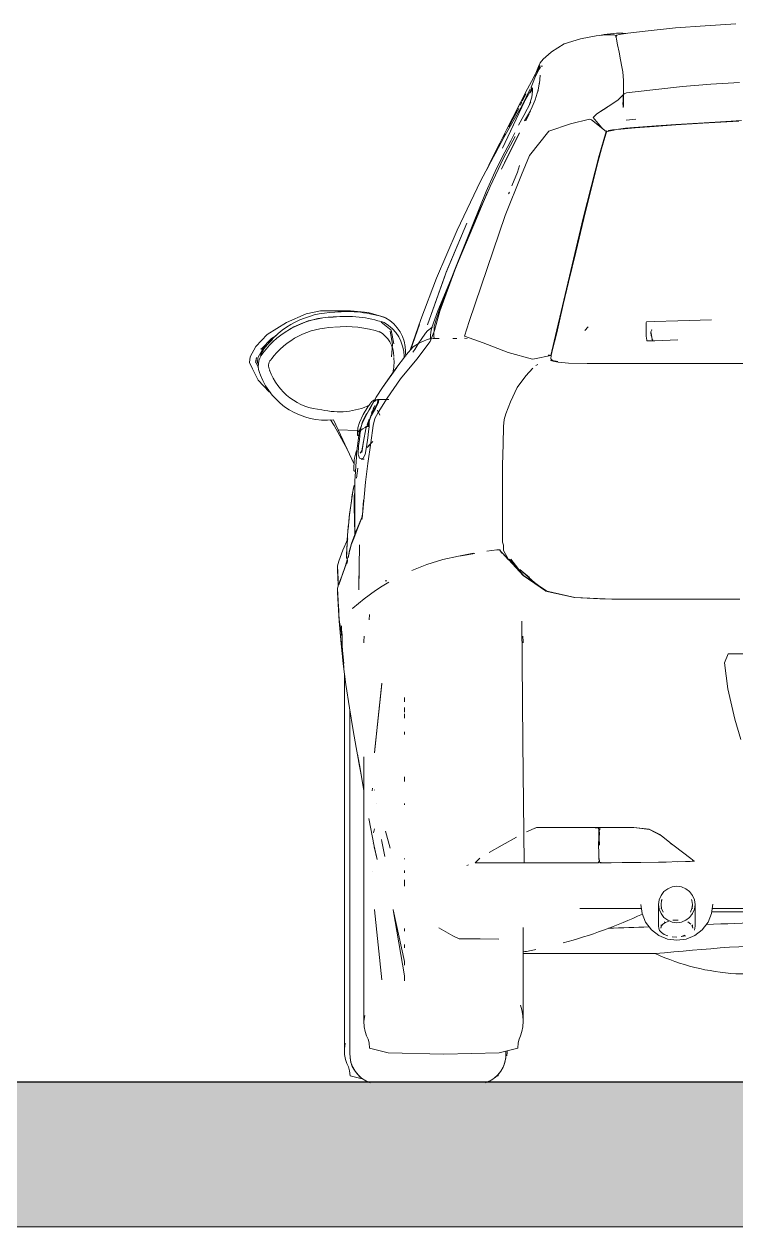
# Model space of a CAD drawing. Header units: millimetres. Extents: x -50912 to 58751, y -45352 to 5553.
# Drawn here: x 9921 to 10901, y 0 to 1657 of the extents above; entities that cross this region are included whole.
import ezdxf

# ---------------------------------------------------------------- set-up
doc = ezdxf.new("R2010")
doc.units = ezdxf.units.MM
for name, color, linetype, lineweight in [('A-AREA', 32, 'Continuous', 9), ('A-DETL-THIN', 151, 'Continuous', 9), ('A-FLOR', 192, 'Continuous', 25), ('A-FLOR-PATT', 8, 'Continuous', 25), ('A-GENM', 13, 'Continuous', 9), ('G-IMPT', 8, 'Continuous', 9)]:
    doc.layers.add(name, color=color, linetype=linetype, lineweight=lineweight)

# ---------------------------------------------------------------- blocks, each defined once
blk = doc.blocks.new('CRT_Fiat Punto - Punto_dwg-985961-FACHADA FRONTAL GARAGEM')
at = {"layer": 'G-IMPT'}
for p, q in [((43461.7, 1654.4), (43504, 1656.9)), ((43290.1, 1636.5), (43311.5, 1640.5)), ((43311.5, 1640.5), (43324.8, 1641.9)), ((43324.8, 1641.9), (43332.2, 1641.9)), ((43332.2, 1641.9), (43336.3, 1641.9)), ((43338, 1641.1), (43336.3, 1641.9)), ((43339.1, 1638.8), (43338, 1641.1)), ((43339.1, 1639.8), (43340.1, 1641.2)), ((43340.1, 1641.2), (43343.1, 1642.4)), ((43343.1, 1642.4), (43355.2, 1643.9)), ((43355.2, 1643.9), (43383.3, 1647.4)), ((43421, 1651.4), (43383.3, 1647.4)), ((43461.7, 1654.4), (43421, 1651.4)), ((43267.4, 1629.4), (43250.2, 1618.5)), ((43290.1, 1636.5), (43267.4, 1629.4)), ((43338.4, 1638.5), (43339.1, 1639.8)), ((43339.1, 1638.8), (43339.6, 1635.9)), ((43339.6, 1635.9), (43341.1, 1628.2)), ((43341.1, 1628.2), (43343.1, 1617.9)), ((43238.5, 1608.3), (43234.4, 1603.4)), ((43249.4, 1618), (43238.5, 1608.3)), ((43249.4, 1618), (43250.2, 1618.5)), ((43343.1, 1617.9), (43345.2, 1607.3)), ((43345.2, 1607.3), (43346.9, 1597.7)), ((43227.3, 1586.9), (43232.1, 1598.2)), ((43230.2, 1592.7), (43227.9, 1588)), ((43232.8, 1594.8), (43228.1, 1584.6)), ((43232.8, 1594.7), (43228.1, 1584.6)), ((43232.9, 1595.2), (43228.3, 1585.1)), ((43232.8, 1594.8), (43228.3, 1585.1)), ((43229.3, 1587.2), (43231.5, 1594.6)), ((43230.2, 1592.7), (43231.2, 1594.3)), ((43233.8, 1597.7), (43231.2, 1594.3)), ((43234, 1598.9), (43231.4, 1594.5)), ((43234, 1597.8), (43231.4, 1594.5)), ((43234.4, 1603.4), (43232.1, 1598.2)), ((43232.8, 1594.7), (43234.6, 1596.9)), ((43232.8, 1594.8), (43234.2, 1596.5)), ((43235, 1597.8), (43232.9, 1595.2)), ((43234, 1597.8), (43233.8, 1597.7)), ((43234, 1598.9), (43234.6, 1598.9)), ((43234, 1598.9), (43234.6, 1598.9)), ((43237.8, 1598.6), (43235.6, 1598.6)), ((43346.9, 1597.7), (43348.2, 1590.8)), ((43348.2, 1590.8), (43348.9, 1585)), ((43222.6, 1577.6), (43217, 1567.4)), ((43221.8, 1569.7), (43223.7, 1574.2)), ((43222.6, 1577.6), (43227.9, 1588)), ((43223.7, 1574.2), (43228.1, 1584.7)), ((43227.3, 1586.9), (43226.4, 1585.1)), ((43228.2, 1584.7), (43227.4, 1584.6)), ((43233.7, 1576.6), (43231, 1563.4)), ((43233.4, 1574.9), (43234.3, 1586.1)), ((43233.7, 1576.6), (43233.4, 1574.9)), ((43348.9, 1585), (43349, 1578.8)), ((43349, 1578.8), (43349, 1572.7)), ((43349, 1578.8), (43349, 1572.7)), ((43349, 1578.8), (43349, 1572.3)), ((43509, 1576.3), (43469.3, 1573.8)), ((43217, 1567.4), (43207.3, 1548.7)), ((43209.1, 1543.5), (43220.6, 1567.5)), ((43209.6, 1544.4), (43220.1, 1562.8)), ((43209.8, 1551.6), (43213.1, 1558.1)), ((43210, 1551), (43214.7, 1560.7)), ((43222.6, 1567.2), (43220.1, 1562.8)), ((43222.7, 1565.2), (43220.1, 1561.9)), ((43223.4, 1566.6), (43220.6, 1562.3)), ((43222.7, 1565.2), (43220.6, 1562.3)), ((43223.5, 1567), (43221.1, 1562.7)), ((43223.4, 1566.6), (43221.1, 1562.7)), ((43221.8, 1568.6), (43221.8, 1569.7)), ((43221.8, 1568.6), (43223.2, 1568.2)), ((43223.6, 1568.6), (43222.5, 1568.9)), ((43222.5, 1568.9), (43223.5, 1568.9)), ((43223.5, 1568.8), (43222.6, 1567.2)), ((43224, 1564), (43222.8, 1555.9)), ((43223.8, 1568.2), (43223.2, 1568.2)), ((43223.8, 1567.6), (43223.4, 1566.9)), ((43223.9, 1567.5), (43223.4, 1566.9)), ((43224, 1564), (43223.8, 1568.2)), ((43227.3, 1552.3), (43231.5, 1566)), ((43231.5, 1566), (43231, 1563.4)), ((43341.2, 1551.9), (43347.1, 1557.3)), ((43349.9, 1560.4), (43347.1, 1557.3)), ((43348.5, 1541.6), (43348.5, 1558.7)), ((43348.5, 1558.7), (43348.5, 1552.2)), ((43349, 1559.7), (43348.9, 1558.8)), ((43349, 1572.7), (43349, 1566.2)), ((43349, 1572.7), (43349, 1560.4)), ((43349, 1572.3), (43349, 1565.8)), ((43349, 1566.2), (43349, 1559.7)), ((43349, 1565.8), (43349, 1559.7)), ((43349, 1548.4), (43349, 1560.4)), ((43353.4, 1561.7), (43349.9, 1560.4)), ((43365.4, 1563.2), (43353.4, 1561.7)), ((43365.4, 1563.2), (43393.5, 1566.7)), ((43430.5, 1570.7), (43393.5, 1566.7)), ((43469.3, 1573.8), (43430.5, 1570.7)), ((43182.7, 1485.6), (43212.6, 1550.2)), ((43184.5, 1500.4), (43209.6, 1544.4)), ((43191.9, 1517.7), (43207.3, 1548.7)), ((43196.9, 1528), (43207.3, 1548.7)), ((43202.1, 1538.1), (43207.3, 1548.7)), ((43207.1, 1544.8), (43209.3, 1549.4)), ((43221.4, 1549.2), (43212, 1530.9)), ((43219.1, 1544.6), (43222.8, 1555.9)), ((43219.1, 1544.6), (43221.4, 1549.2)), ((43227.3, 1552.3), (43221.8, 1539.5)), ((43312.6, 1533.2), (43326.4, 1541.6)), ((43315.4, 1534.6), (43328.1, 1543.2)), ((43326.4, 1541.6), (43315.4, 1534.6)), ((43328.1, 1543.2), (43341.2, 1551.9)), ((43348.5, 1552.2), (43348.4, 1545.7)), ((43348.9, 1549.5), (43349, 1543.3)), ((43349, 1543.3), (43349, 1548.4)), ((43200.8, 1524.7), (43182.7, 1485.6)), ((43196.9, 1528), (43188.6, 1511.9)), ((43191.2, 1514.9), (43196.6, 1525.8)), ((43191.9, 1517.7), (43199.8, 1533.6)), ((43204.8, 1540.3), (43196.6, 1525.8)), ((43202.4, 1537.1), (43196.6, 1525.8)), ((43199.8, 1533.6), (43202.1, 1538.1)), ((43204.4, 1517.4), (43212, 1530.9)), ((43212.7, 1523.3), (43221, 1537.1)), ((43212.9, 1523.5), (43221.8, 1539.5)), ((43212.9, 1523.5), (43221, 1537.1)), ((43214.6, 1523.4), (43219.4, 1532.4)), ((43219.4, 1532.4), (43218.5, 1530.7)), ((43302.5, 1525.5), (43276.3, 1519.3)), ((43302.5, 1525.5), (43304.9, 1524.5)), ((43304.9, 1524.5), (43325.3, 1508.6)), ((43312.6, 1533.2), (43307.3, 1527.9)), ((43307.3, 1527.9), (43309.5, 1525.4)), ((43309.5, 1525.4), (43314.2, 1519.8)), ((43353, 1524.2), (43366, 1525.8)), ((43182.6, 1500), (43188.6, 1511.9)), ((43246.2, 1509.2), (43219.8, 1475.8)), ((43276.3, 1519.3), (43246.2, 1509.2)), ((43319.4, 1513.7), (43314.2, 1519.8)), ((43315.7, 1475.8), (43325.3, 1508.6)), ((43321.3, 1511.8), (43319.4, 1513.7)), ((43326.8, 1508.8), (43323.8, 1509.8)), ((43326.1, 1509.1), (43325.3, 1506.5)), ((43326.7, 1509.4), (43326.1, 1509.1)), ((43326.8, 1508.8), (43333.4, 1510)), ((43328.2, 1510), (43333.9, 1510.9)), ((43333.4, 1510), (43342.1, 1511.9)), ((43345.5, 1512), (43333.9, 1510.9)), ((43342.1, 1511.9), (43352.1, 1513.1)), ((43345.5, 1512), (43365.4, 1513.7)), ((43363.4, 1514), (43352.1, 1513.1)), ((43376, 1515), (43363.4, 1514)), ((43391.3, 1515.6), (43365.4, 1513.7)), ((43376, 1515), (43394, 1516.4)), ((43391.3, 1515.6), (43421.1, 1517.8)), ((43394, 1516.4), (43421.1, 1518.3)), ((43394.1, 1516.4), (43421.1, 1518.3)), ((43394.1, 1516.4), (43421.1, 1518.3)), ((43395.1, 1516.6), (43421.1, 1518.3)), ((43452.4, 1520.3), (43421.1, 1518.3)), ((43458.6, 1520.1), (43421.1, 1517.8)), ((43452.4, 1520.3), (43482.9, 1522.1)), ((43458.6, 1520.1), (43507.8, 1522.9)), ((43511.8, 1523.6), (43482.9, 1522.1)), ((43152.3, 1440.2), (43184.5, 1500.4)), ((43178.4, 1491.5), (43165.1, 1465.4)), ((43169.3, 1473.8), (43178.4, 1491.5)), ((43174, 1483), (43178.8, 1492.5)), ((43182.6, 1500), (43178.8, 1492.5)), ((43205.8, 1507), (43181, 1456.8)), ((43183.3, 1498.7), (43186.3, 1505.4)), ((43184.1, 1472.1), (43200, 1501.9)), ((43185.3, 1466.1), (43205.8, 1507)), ((43194.1, 1495.9), (43185.5, 1480.3)), ((43194.1, 1495.9), (43199.4, 1507)), ((43318.9, 1484.6), (43321.2, 1492.5)), ((43321.2, 1492.5), (43323.5, 1500.4)), ((43325.3, 1506.5), (43323.5, 1500.4)), ((43174, 1483), (43165.1, 1465.4)), ((43175.9, 1484.9), (43172.3, 1478.1)), ((43172.3, 1478.1), (43175.6, 1484)), ((43174.1, 1457.8), (43185.5, 1480.3)), ((43208.8, 1448.8), (43219.8, 1475.8)), ((43315.7, 1475.8), (43293.7, 1389.4)), ((43314.4, 1467.8), (43318.9, 1484.6)), ((43161.3, 1457), (43165.1, 1465.4)), ((43169.3, 1473.8), (43165.1, 1465.4)), ((43184.1, 1472.1), (43165.3, 1433.1)), ((43203, 1452.6), (43205.7, 1461.7)), ((43205.7, 1461.7), (43205.7, 1461.7)), ((43205.7, 1461.7), (43205.7, 1461.7)), ((43305.5, 1433.2), (43314.4, 1467.8)), ((43174.1, 1457.8), (43160.1, 1425.9)), ((43186.2, 1393.2), (43208.8, 1448.8)), ((43195.5, 1433.8), (43203, 1452.6)), ((43120.3, 1372.9), (43152.3, 1440.2)), ((43141.6, 1380.8), (43160.1, 1425.9)), ((43143, 1382.4), (43165.5, 1433.1)), ((43143, 1379.9), (43161.9, 1425.2)), ((43143.1, 1380), (43161.9, 1425.3)), ((43143.1, 1380), (43161.9, 1425.2)), ((43143.3, 1382.3), (43165.5, 1433.1)), ((43143.3, 1382.3), (43165.3, 1433.1)), ((43191, 1422.9), (43192, 1425.3)), ((43294.4, 1388.7), (43305.5, 1433.2)), ((43136.4, 1246.9), (43186.2, 1393.2)), ((43104.4, 1313.4), (43133.6, 1382.2)), ((43104.9, 1314.9), (43133.6, 1382.2)), ((43116.6, 1317.1), (43143, 1379.9)), ((43141.6, 1380.8), (43116.8, 1318.4)), ((43143, 1382.4), (43117, 1317.7)), ((43293.7, 1389.4), (43253.9, 1220)), ((43294.4, 1388.7), (43283.3, 1342.7)), ((43091.8, 1306.8), (43120.3, 1372.9)), ((43104.4, 1313.4), (43116.4, 1342)), ((43273.6, 1301.1), (43283.3, 1342.7)), ((43104.4, 1313.4), (43079.1, 1242.3)), ((43103, 1309.6), (43079.1, 1242.3)), ((43093.6, 1261.7), (43113.2, 1308.9)), ((43095.8, 1263.6), (43116.8, 1318.4)), ((43096, 1261.2), (43117, 1317.7)), ((43104.4, 1313.4), (43103, 1309.6)), ((43091.8, 1306.8), (43069.9, 1249.7)), ((43273.6, 1301.1), (43266.3, 1270.3)), ((42912.2, 1257.6), (42932, 1261.6)), ((42950.4, 1261.6), (42932, 1261.6)), ((42973.2, 1261.6), (42950.4, 1261.6)), ((42997.4, 1259.5), (42973.2, 1261.6)), ((42997.4, 1259.5), (43019.5, 1253.1)), ((43093.6, 1261.7), (43085, 1238.7)), ((43095.8, 1263.6), (43088.5, 1240.7)), ((43096, 1261.2), (43089, 1234.8)), ((43261, 1247.8), (43266.3, 1270.3)), ((42858.6, 1229.2), (42884.8, 1245.5)), ((42884.8, 1245.5), (42912.2, 1257.6)), ((42889.5, 1236.7), (42914.9, 1247.8)), ((42889.5, 1236.7), (42914.9, 1247.8)), ((42914.9, 1247.8), (42933.3, 1251.6)), ((42914.9, 1247.8), (42933.3, 1251.6)), ((43029.1, 1235), (43015.3, 1246.2)), ((43020.4, 1252.3), (43019.5, 1253.1)), ((43069.9, 1249.7), (43055.3, 1207.5)), ((43068.4, 1242.9), (43055.6, 1207.7)), ((43136.4, 1246.9), (43130.4, 1227)), ((43257.2, 1231.6), (43261, 1247.8)), ((43261, 1247.8), (43260.4, 1247.9)), ((43380.4, 1242.6), (43380.6, 1245.4)), ((43380.4, 1242.6), (43380.5, 1237.8)), ((43380.6, 1245.4), (43380.7, 1246.4)), ((43380.7, 1246.4), (43391.6, 1246.8)), ((43391.6, 1246.8), (43423.8, 1247.8)), ((43423.8, 1247.8), (43470.6, 1249.1)), ((42858.6, 1229.2), (42842.6, 1212.4)), ((42864.2, 1223.5), (42871.2, 1227.8)), ((42864.2, 1223.5), (42871.2, 1227.8)), ((43031.1, 1215.6), (43027.6, 1233.7)), ((43029.1, 1235), (43033, 1216.3)), ((43076.6, 1230.9), (43070.6, 1222.4)), ((43076.6, 1230.9), (43079.4, 1234.2)), ((43082.7, 1237), (43079.4, 1234.2)), ((43082.7, 1237), (43086.1, 1239.7)), ((43082.9, 1219.3), (43089, 1234.8)), ((43083.5, 1227.5), (43083.4, 1224.1)), ((43084, 1232.5), (43083.5, 1227.5)), ((43084, 1232.5), (43085, 1238.7)), ((43087.9, 1226.6), (43088, 1230)), ((43087.9, 1226.6), (43088.3, 1223.8)), ((43088.2, 1234.7), (43088, 1230)), ((43088.2, 1234.7), (43088.5, 1240.7)), ((43155.7, 1217.7), (43130.4, 1227)), ((43254.3, 1219.2), (43257.2, 1231.6)), ((43258, 1234.9), (43257.4, 1234.9)), ((43295.9, 1234.6), (43300.4, 1239.7)), ((43380.2, 1232.7), (43380.5, 1237.8)), ((43380.2, 1232.7), (43380.2, 1228.8)), ((43380.2, 1228.8), (43380.3, 1227)), ((43380.5, 1237.8), (43380.3, 1231.1)), ((43380.3, 1231.1), (43380.4, 1236.1)), ((43380.3, 1227), (43380.7, 1224.2)), ((43380.5, 1241.1), (43380.4, 1236.1)), ((43380.5, 1237.8), (43380.5, 1241.1)), ((43388.2, 1235.7), (43386.8, 1232.9)), ((43387, 1231.5), (43386.8, 1232.9)), ((43387.7, 1228.2), (43386.8, 1232.9)), ((43387.7, 1228.2), (43386.8, 1232.9)), ((43387, 1231.5), (43386.8, 1232.9)), ((43386.8, 1232.9), (43387.5, 1229.3)), ((43387.5, 1227.8), (43387, 1231.5)), ((43387.5, 1227.8), (43387, 1231.5)), ((43387.5, 1227.8), (43387.7, 1228.2)), ((43387.5, 1227.8), (43387.7, 1228.2)), ((43387.5, 1227.8), (43388.2, 1225.3)), ((43387.5, 1227.8), (43388.2, 1225.3)), ((43388.2, 1225.3), (43387.7, 1228.2)), ((43387.8, 1234.9), (43388.2, 1235.7)), ((42834.9, 1198.3), (42842.6, 1212.4)), ((42864.2, 1223.5), (42850, 1209)), ((42864.2, 1223.5), (42850, 1209)), ((42851.8, 1208.2), (42865.6, 1222.1)), ((42851.8, 1208.2), (42865.6, 1222.1)), ((43031.1, 1215.6), (43029.7, 1198.5)), ((43052.9, 1204.9), (43059.6, 1211.9)), ((43059.6, 1211.9), (43063, 1214.5)), ((43067.2, 1217.4), (43061.6, 1208.6)), ((43063, 1214.5), (43068.1, 1217.4)), ((43064.5, 1195.3), (43082.9, 1219.3)), ((43070.6, 1222.4), (43067.2, 1217.4)), ((43068.1, 1217.4), (43073.6, 1220)), ((43073.6, 1220), (43077.9, 1221.9)), ((43077.9, 1221.9), (43081.9, 1223.1)), ((43081.9, 1223.1), (43084.5, 1223.3)), ((43083.4, 1224.1), (43083.4, 1223.2)), ((43091.4, 1223.5), (43086.3, 1223.5)), ((43088.3, 1223.8), (43094.8, 1223.5)), ((43088.3, 1223.8), (43095.5, 1223.5)), ((43088.3, 1223.8), (43090, 1223.5)), ((43090, 1223.5), (43090.4, 1223.5)), ((43094.8, 1223.5), (43095.5, 1223.5)), ((43114.2, 1223.5), (43118.2, 1223.5)), ((43118.2, 1223.5), (43119.6, 1223.5)), ((43134, 1223.8), (43130.4, 1224)), ((43155.7, 1217.7), (43190.5, 1204.2)), ((43253.9, 1220), (43248.9, 1200.1)), ((43251.6, 1208.4), (43254.3, 1219.2)), ((43381.1, 1221.5), (43380.7, 1224.2)), ((43381.3, 1220.4), (43381.1, 1221.5)), ((43381.3, 1220.4), (43392.3, 1220.3)), ((43388.8, 1222.4), (43388.2, 1225.3)), ((43388.3, 1222.6), (43389.6, 1221.5)), ((43388.3, 1222.6), (43388.8, 1222.4)), ((43389.6, 1221.5), (43388.8, 1222.4)), ((43392.3, 1220.3), (43424.1, 1221.6)), ((42834.9, 1198.3), (42833.9, 1190.4)), ((42843.6, 1197.3), (42842.5, 1190.7)), ((42843.6, 1197.3), (42842.8, 1190.7)), ((42845.7, 1197), (42845, 1190.7)), ((42845.7, 1197), (42845, 1190.7)), ((42845.7, 1197), (42851.8, 1208.2)), ((42851.8, 1208.2), (42845.7, 1197)), ((42849.3, 1209.3), (42850, 1209)), ((43034.3, 1180.6), (43050.1, 1201.6)), ((43042.1, 1167.8), (43064.5, 1195.3)), ((43050.1, 1201.6), (43052.9, 1204.9)), ((43061.6, 1208.6), (43059.1, 1204.9)), ((43190.5, 1204.2), (43224, 1195.1)), ((43224, 1195.1), (43226.5, 1195.6)), ((43226.5, 1195.6), (43248.9, 1200.1)), ((43247.1, 1200.4), (43245.5, 1200.7)), ((43248.9, 1200.1), (43247.1, 1200.4)), ((43248.4, 1193.1), (43252.4, 1192.5)), ((43248.4, 1193.1), (43252.4, 1192.5)), ((43249.7, 1200.2), (43249.1, 1195.7)), ((43251.4, 1193.3), (43249.1, 1195.7)), ((43252.4, 1192.5), (43249.6, 1193.1)), ((43249.7, 1200.2), (43251.6, 1208.4)), ((43258.5, 1191.7), (43251.4, 1193.3)), ((43258.5, 1191.7), (43251.4, 1193.3)), ((43251.4, 1193.3), (43257.9, 1191.4)), ((42838.1, 1182), (42833.9, 1190.4)), ((42846, 1166.3), (42838.1, 1182)), ((42846.3, 1183.6), (42842.8, 1190.7)), ((42846.3, 1188.2), (42845, 1190.7)), ((42846.3, 1188.2), (42845, 1190.7)), ((43017.1, 1156.1), (43036.9, 1183.8)), ((43017.1, 1156.1), (43034.3, 1180.6)), ((43036.9, 1183.8), (43019.5, 1159.4)), ((43214.8, 1172.1), (43224.3, 1182.7)), ((43228.2, 1186.5), (43231.1, 1187.7)), ((43252.4, 1192.5), (43259.2, 1191.1)), ((43259.2, 1191.1), (43273.4, 1189.7)), ((43273.2, 1189.8), (43299, 1189.3)), ((43273.4, 1189.7), (43299, 1189.3)), ((43331.4, 1189.3), (43299, 1189.3)), ((43299, 1189.3), (43331.4, 1189.3)), ((43331.4, 1189.3), (43366.3, 1189.3)), ((43331.4, 1189.3), (43366.3, 1189.3)), ((43409.2, 1189.3), (43366.3, 1189.3)), ((43366.3, 1189.3), (43409.2, 1189.3)), ((43409.2, 1189.3), (43465.3, 1189.3)), ((43409.2, 1189.3), (43465.3, 1189.3)), ((43528.2, 1189.3), (43465.3, 1189.3)), ((43465.3, 1189.3), (43534.4, 1189.3)), ((42861, 1150.1), (42846, 1166.3)), ((43023.8, 1141.5), (43042.1, 1167.8)), ((43202.9, 1156.1), (43214.8, 1172.1)), ((42863.3, 1149.2), (42861, 1150.1)), ((43017.1, 1156.1), (43008.6, 1142.6)), ((43017.1, 1156.1), (43019.5, 1159.4)), ((43193.4, 1136.5), (43202.9, 1156.1)), ((42990.8, 1119.1), (42996.9, 1129.3)), ((43003.8, 1134.1), (42994.2, 1117)), ((43001.2, 1129.7), (42994.2, 1117)), ((42996.9, 1129.3), (42998.3, 1131.1)), ((42998.3, 1131.1), (43002.6, 1136.6)), ((43008.6, 1142.6), (42999.3, 1125.2)), ((43006.4, 1138.6), (42999.3, 1125.2)), ((43008.6, 1142.6), (43001.2, 1129.7)), ((43001.3, 1116.6), (43007.5, 1127.4)), ((43001.3, 1116.9), (43007.5, 1127.4)), ((43001.3, 1116.6), (43006.3, 1126.6)), ((43001.5, 1117.3), (43007.5, 1127.4)), ((43006.3, 1126.6), (43001.5, 1117.3)), ((43006.5, 1131.4), (43002, 1120.3)), ((43005.4, 1138.5), (43002.6, 1136.6)), ((43006.6, 1127.4), (43002.8, 1119.2)), ((43005.4, 1129), (43004.6, 1127)), ((43005.4, 1138.5), (43007, 1139.3)), ((43009.5, 1133.1), (43005.5, 1125.1)), ((43006.1, 1136.6), (43007.3, 1137.7)), ((43010.5, 1135.1), (43006.3, 1126.6)), ((43006.4, 1138.6), (43008.6, 1142.6)), ((43009.5, 1133.1), (43006.6, 1127.4)), ((43007, 1139.3), (43009, 1139.3)), ((43010.2, 1139.7), (43007.3, 1137.7)), ((43007.5, 1127.4), (43011.8, 1136.1)), ((43010.9, 1138.6), (43009, 1139.3)), ((43012.2, 1139.7), (43010.2, 1139.7)), ((43010.5, 1135.1), (43010.9, 1138.6)), ((43011.4, 1121.6), (43023.8, 1141.5)), ((43011.8, 1136.1), (43012.2, 1139.7)), ((43012.2, 1139.7), (43014.5, 1139.7)), ((43014.5, 1139.7), (43020.2, 1139.7)), ((43020.2, 1139.7), (43025.9, 1139.6)), ((43187, 1119.6), (43193.4, 1136.5)), ((42950.8, 1103.8), (42945.6, 1111.7)), ((42950.8, 1103.9), (42945.6, 1111.7)), ((42945.7, 1111.7), (42950.8, 1103.9)), ((42990.8, 1119.1), (42985.5, 1108.1)), ((42994.2, 1117), (42989, 1106.6)), ((42994.8, 1119.1), (42989.5, 1108.1)), ((42994.8, 1119.1), (42989.5, 1108.1)), ((42995.4, 1120.2), (42989.7, 1108.6)), ((42990, 1108.2), (42995.7, 1119.8)), ((42994.2, 1117), (42995.7, 1119.8)), ((42994.8, 1119.1), (42995.4, 1120.2)), ((42994.8, 1119.1), (42995.4, 1120.2)), ((42998.9, 1112.6), (42996.2, 1104.9)), ((43000.9, 1115.7), (42998.4, 1108.4)), ((42998.4, 1108.4), (43000.9, 1115.2)), ((42998.5, 1109), (42999.5, 1112)), ((43001.3, 1116.9), (42998.7, 1109)), ((43001.3, 1116.9), (42998.7, 1109)), ((43001.3, 1116.6), (42998.7, 1108.8)), ((43001.3, 1116.6), (42998.7, 1108.8)), ((43001.1, 1115.3), (42999.5, 1112)), ((43000.9, 1115.2), (42999.5, 1112)), ((43000.9, 1115.7), (43005.5, 1125.1)), ((43003.3, 1123.7), (43002.1, 1120.8)), ((43003.3, 1123.7), (43002.3, 1121)), ((43004.6, 1103.6), (43006.5, 1113.2)), ((43006.5, 1113.2), (43011.4, 1121.6)), ((43013.7, 1117.8), (43010.5, 1125)), ((43011.4, 1123.1), (43010.5, 1125)), ((43013.7, 1117.8), (43011.4, 1123.1)), ((43184.1, 1102.3), (43184.6, 1112.2)), ((43187, 1119.6), (43184.6, 1112.2)), ((42950.8, 1103.8), (42968.5, 1071)), ((42985.5, 1108.1), (42983.2, 1100.7)), ((42983.2, 1100.7), (42983.2, 1096.5)), ((42983.2, 1096.5), (42984.4, 1095.1)), ((42984.1, 1086.4), (42985.2, 1094.8)), ((42984.7, 1096.3), (42986.7, 1096.3)), ((42985.6, 1096.3), (42985.2, 1094.8)), ((42986.2, 1098.6), (42985.7, 1096.7)), ((42986.7, 1096.5), (42986.1, 1089.5)), ((42986.7, 1095.5), (42986.1, 1090.2)), ((42986.7, 1095.5), (42986.1, 1089.5)), ((42986.2, 1098.6), (42986.8, 1100.6)), ((42986.7, 1096.5), (42987.3, 1100.7)), ((42986.7, 1096.5), (42987.3, 1100.7)), ((42987, 1097.5), (42986.7, 1096.3)), ((42987.5, 1097.4), (42986.7, 1096.5)), ((42986.9, 1097.2), (42986.7, 1096.3)), ((42986.7, 1096.3), (42986.9, 1097.2)), ((42986.7, 1096.5), (42986.7, 1096.3)), ((42987.2, 1101.6), (42986.8, 1100.6)), ((42987, 1097.5), (42987.4, 1100.7)), ((42987.2, 1097.4), (42987, 1095.2)), ((42989.5, 1108.1), (42987.3, 1100.7)), ((42989.5, 1108.1), (42987.3, 1100.7)), ((42989.7, 1108.6), (42987.4, 1100.7)), ((42987.5, 1097.4), (42990.3, 1099.2)), ((42993.4, 1101.2), (42990.3, 1099.2)), ((42994.1, 1099.1), (42990.9, 1081.6)), ((42993.4, 1101.2), (42995.4, 1102.5)), ((42996.6, 1103.2), (42994.1, 1101.7)), ((42995, 1101.8), (42994.1, 1099.1)), ((42996.6, 1103.2), (42995.4, 1102.5)), ((42998.5, 1109), (42996.7, 1101.7)), ((42996.7, 1101.7), (42997.7, 1105.5)), ((42996.9, 1086.6), (42998.1, 1095.3)), ((42997.8, 1105.1), (42997.5, 1103.8)), ((42997.8, 1105.1), (42998.7, 1108.8)), ((42998.7, 1109), (42997.9, 1102.1)), ((42998.7, 1108.8), (42997.9, 1102.1)), ((42998.8, 1102.1), (42998.1, 1095.3)), ((42998.7, 1109), (42998.8, 1102.1)), ((43001, 1080.1), (43004.6, 1103.6)), ((43184.1, 1102.3), (43183.3, 1078.1)), ((42981.6, 1065.3), (42984.1, 1086.4)), ((42984.3, 1075.7), (42985.4, 1084)), ((42985.4, 1084), (42986.1, 1090.2)), ((42988.8, 1066.5), (42990.9, 1081.6)), ((42988.8, 1066.5), (42991, 1081.5)), ((42989, 1068.8), (42991, 1081.5)), ((42995.4, 1074.6), (42996.9, 1086.6)), ((42996.3, 1073.6), (43003.8, 1081.8)), ((42997, 1051.3), (43001, 1080.1)), ((42998.6, 1076), (43003.8, 1081.8)), ((43182.6, 1049.1), (43183.3, 1078.1)), ((42980.3, 1066.2), (42978.6, 1058.6)), ((42979, 1027.2), (42981.2, 1060.4)), ((42982.3, 1071.3), (42980.3, 1066.2)), ((42981.2, 1060.4), (42981.6, 1065.3)), ((42984.1, 1074), (42983.8, 1066.1)), ((42983.9, 1064), (42983.8, 1066.1)), ((42984.2, 1062.9), (42983.9, 1064)), ((42984.3, 1075.7), (42984.1, 1074)), ((42984.2, 1062.9), (42985.5, 1058.7)), ((42986.4, 1065.7), (42989, 1068.8)), ((42987.1, 1066.3), (42986.4, 1065.7)), ((42993.3, 1063.7), (42990.7, 1058.7)), ((42995.4, 1074.6), (42993.3, 1063.7)), ((42996.3, 1073.6), (42998.6, 1076)), ((42977.8, 1046.1), (42977.9, 1047.5)), ((42977.9, 1041.9), (42977.8, 1046.1)), ((42977.9, 1047.5), (42978.1, 1051.7)), ((42978.4, 1056.2), (42978.1, 1051.7)), ((42978.4, 1056.2), (42978.6, 1058.6)), ((42983.3, 1045), (42981.2, 1031.1)), ((42990.2, 1057.6), (42985.5, 1058.7)), ((42990.7, 1058.7), (42988, 1057.6)), ((42988, 1057.6), (42990.2, 1057.6)), ((42990.2, 1057.6), (42991.9, 1057.6)), ((42990.2, 1057.6), (42991.9, 1057.6)), ((42993.9, 1025.7), (42997, 1051.3)), ((43182.6, 1049.1), (43182.4, 1024.9)), ((42977.9, 1041.9), (42979.8, 1040.5)), ((42979, 1021.7), (42979, 1027.2)), ((42978.9, 1011.5), (42978.3, 1007)), ((42978.8, 1009.7), (42979, 1011)), ((42979, 1012.3), (42978.9, 1011.5)), ((42979, 1021.7), (42979, 1013.6)), ((42979, 1006.6), (42979, 1013.6)), ((42991.8, 1004.9), (42993.9, 1025.7)), ((43182.5, 1001.7), (43182.4, 1024.9)), ((42978.8, 1007.9), (42978.2, 1002.9)), ((42978.2, 1002.9), (42978.3, 1007)), ((42978.2, 1002.9), (42978.4, 1003.7)), ((42978.2, 991.5), (42978.2, 1002.9)), ((42978.9, 1009.9), (42978.3, 1007)), ((42978.3, 1007), (42978.8, 1009.7)), ((42978.4, 995.1), (42979.1, 953.5)), ((42978.4, 995.1), (42979.3, 957.5)), ((42978.5, 999.8), (42979, 1006.6)), ((42978.5, 999.8), (42979, 1005)), ((42979, 1009.1), (42978.8, 1007.9)), ((42978.9, 1000.1), (42979, 1002.5)), ((42979, 1002.1), (42978.9, 1000.1)), ((42979, 1006.6), (42979, 1003.9)), ((42979, 1003.5), (42979, 1003.9)), ((42979, 1002.1), (42979.1, 1003.8)), ((42979, 1002.1), (42979.1, 1003.7)), ((42979, 1003.4), (42979, 1003.5)), ((42979.3, 964.2), (42979, 1003.4)), ((42979, 1002.1), (42979, 1002.8)), ((42990.3, 988.1), (42991.2, 1000.8)), ((42990.4, 989.6), (42991.2, 1000.8)), ((42991.8, 1004.9), (42990.6, 990.6)), ((43182.5, 1001.7), (43182.5, 975.6)), ((42979.3, 957.5), (42978.2, 991.5)), ((42978.9, 969.6), (42978.8, 981.5)), ((42978.8, 981.5), (42979.2, 953.6)), ((42989.6, 981.4), (42988.7, 977.1)), ((42989.7, 981.7), (42988.9, 977.2)), ((42989.1, 976.5), (42989.5, 979.8)), ((42989.5, 980.9), (42990.4, 990.1)), ((42990.3, 988.1), (42989.5, 979.8)), ((42989.5, 980.9), (42989.6, 981.4)), ((42989.7, 981.7), (42990.6, 990.6)), ((42990.4, 989.6), (42990.4, 990.1)), ((42978.9, 969.6), (42979, 958.2)), ((42979.7, 954.9), (42979.3, 964.2)), ((42986.2, 970.8), (42980.3, 956.4)), ((42986.2, 970.8), (42980.6, 957.3)), ((42982.5, 960.6), (42986.8, 971.9)), ((42986.2, 970.8), (42988.7, 977.1)), ((42986.8, 971.9), (42988.9, 977.2)), ((42988.9, 974.5), (42989.1, 976.5)), ((43182.5, 953.7), (43182.5, 975.6)), ((42969.4, 947.9), (42962.5, 931.9)), ((42977.7, 948.1), (42974.3, 939.5)), ((42980.6, 957.3), (42974.6, 941.4)), ((42982.5, 960.6), (42977.7, 948.1)), ((42979, 953.1), (42979, 958.2)), ((43182.5, 953.7), (43182.5, 943)), ((42957, 916.9), (42962.5, 931.9)), ((42965.8, 909.5), (42971.1, 928.1)), ((42969.8, 921.6), (42971.9, 931.6)), ((42971.1, 928.1), (42969.8, 921.6)), ((42970.9, 927.2), (42971.1, 928.3)), ((42974.6, 941.4), (42971.1, 928.3)), ((42971.9, 931.6), (42974.3, 939.5)), ((42974.6, 941.4), (42972.2, 931.4)), ((42974.1, 939.9), (42973.1, 935.5)), ((42974.6, 941.4), (42974.1, 939.9)), ((42985.6, 939.4), (42984.6, 877.4)), ((43121.8, 923.6), (43142.5, 927.8)), ((43174.5, 932.7), (43160.9, 930.7)), ((43176.3, 932.7), (43174.5, 932.7)), ((43176.3, 932.7), (43179, 932.5)), ((43176.3, 932.7), (43179, 932)), ((43176.3, 932.7), (43179, 932.2)), ((43179, 932.5), (43179.6, 931)), ((43179, 932.2), (43179.7, 930.7)), ((43179, 932), (43179.7, 930.8)), ((43179.6, 931), (43181.7, 928.1)), ((43179.7, 930.8), (43179.7, 930.7)), ((43179.7, 930.8), (43181.9, 928.2)), ((43179.7, 930.8), (43181.7, 928.1)), ((43179.7, 930.7), (43181.9, 928.2)), ((43179.7, 930.7), (43181.9, 928.2)), ((43181.9, 928.2), (43190.7, 918.9)), ((43181.9, 928.2), (43190.7, 919)), ((43190.7, 918.9), (43181.9, 928.2)), ((43183.8, 939), (43182.5, 943)), ((43183.8, 939), (43183.8, 931.6)), ((43190.7, 919), (43183.8, 931.6)), ((42957, 916.9), (42955.2, 910.7)), ((42967.1, 912.8), (42962.5, 899.8)), ((42963.1, 901.3), (42967.1, 912.8)), ((42969.2, 918.3), (42968.2, 913.1)), ((42968.8, 916.4), (42969.2, 918.3)), ((43057.5, 904), (43078.4, 912.3)), ((43078.4, 912.3), (43100.5, 919)), ((43100.5, 919), (43121.8, 923.6)), ((43121.8, 923.6), (43144.5, 927.6)), ((43121.8, 923.6), (43125.7, 924.4)), ((43144.5, 927.6), (43125.7, 924.4)), ((43211.1, 897.4), (43190.7, 919)), ((43190.7, 919), (43211.6, 897.4)), ((43191.7, 919.8), (43211.6, 897.2)), ((43191.7, 919.8), (43211.6, 897.4)), ((43211.6, 897.2), (43194.1, 919.5)), ((42955.2, 910), (42955.2, 910.7)), ((42955.3, 905.4), (42955.2, 910)), ((42955.6, 903), (42955.3, 908.4)), ((42955.3, 908.4), (42955.4, 904.1)), ((42955.8, 895.5), (42955.3, 905.4)), ((42955.8, 895.2), (42955.4, 904.1)), ((42955.6, 903), (42956.2, 890.5)), ((42955.8, 895.5), (42956.4, 883.8)), ((42955.8, 895.2), (42956.4, 883.9)), ((42962.5, 899.8), (42957, 885.7)), ((42965.8, 909.5), (42957.2, 884.5)), ((42957.2, 884.5), (42963.1, 901.3)), ((42984.8, 896.5), (42984.6, 877.4)), ((43219.8, 894.4), (43206.6, 905.6)), ((43226.6, 887.4), (43206.6, 905.6)), ((43241.8, 875.9), (43211.1, 897.4)), ((43241.8, 875.9), (43211.6, 897.4)), ((43242.6, 875.9), (43211.6, 897.4)), ((43242.6, 875.9), (43211.6, 897.2)), ((43243.5, 875.8), (43211.6, 897.2)), ((42957, 885.7), (42955.2, 879.8)), ((42955.2, 879.2), (42955.2, 879.8)), ((42955.3, 874.8), (42955.2, 879.2)), ((42956.1, 890.3), (42956.2, 887.5)), ((42956.1, 890.3), (42956.5, 884)), ((42956.1, 890), (42956.5, 884)), ((42956.1, 890), (42956.5, 884)), ((42956.5, 884.3), (42956.2, 890.5)), ((42956.4, 883.8), (42956.2, 887.5)), ((42956.5, 884.1), (42956.4, 886.3)), ((42956.5, 884.1), (42956.4, 886.3)), ((43007.6, 876.6), (43016.8, 882.3)), ((43025.9, 887.9), (43016.8, 882.3)), ((43020.8, 890), (43023.4, 890)), ((43241.8, 875.9), (43226.6, 887.4)), ((43241.8, 875.9), (43238.4, 878.8)), ((42955.3, 877.7), (42955.6, 872.6)), ((42955.3, 877.7), (42955.4, 873.6)), ((42955.6, 869.8), (42955.3, 874.8)), ((42955.8, 865.3), (42955.4, 873.6)), ((42955.6, 872.6), (42956.2, 860.8)), ((42955.6, 869.8), (42956.2, 858)), ((42956.7, 850.3), (42955.8, 865.3)), ((42976.2, 852.1), (42991.9, 865)), ((43007.6, 876.6), (42991.9, 865)), ((43281.5, 867), (43241.8, 875.9)), ((43281.5, 867), (43241.8, 875.9)), ((43241.8, 875.9), (43281.5, 867)), ((43241.8, 875.9), (43282, 867)), ((43281.5, 867), (43241.8, 875.8)), ((43316.4, 865.2), (43281.5, 867)), ((43282, 867), (43323.7, 865.2)), ((43333.1, 864.5), (43316.4, 865.2)), ((43323.7, 865.2), (43361.5, 864.5)), ((43333.1, 864.5), (43345.8, 864.5)), ((43345.8, 864.5), (43369, 864.5)), ((43362, 864.5), (43361.5, 864.5)), ((43363.4, 864.5), (43362, 864.5)), ((43363.4, 864.5), (43365.3, 864.5)), ((43369, 864.5), (43406.1, 864.5)), ((43406.1, 864.5), (43460.3, 864.5)), ((43460.3, 864.5), (43509.6, 864.5)), ((42956.1, 860.3), (42957.7, 834.5)), ((42956.1, 860.3), (42956.8, 848.9)), ((42956.2, 860.8), (42956.9, 849)), ((42956.6, 850.2), (42956.2, 858)), ((42957.5, 837.3), (42956.4, 856.9)), ((42956.4, 856.9), (42957, 845.1)), ((42956.6, 850.2), (42956.9, 845)), ((42958.5, 824.8), (42956.7, 850.3)), ((42957.7, 835.4), (42956.7, 850.3)), ((42957, 845.6), (42956.7, 850.3)), ((42957.5, 837.3), (42956.8, 848.9)), ((42956.9, 849), (42957.1, 843.8)), ((42957.1, 840.9), (42956.9, 845)), ((42957, 845.6), (42957.7, 834.5)), ((42957, 845.1), (42957.3, 840)), ((42976, 851.1), (42976.2, 852.1)), ((42957.1, 840.9), (42957.7, 835)), ((42957.8, 832.3), (42957.5, 837.9)), ((42957.7, 835), (42958.8, 828.5)), ((42958.1, 829.3), (42957.7, 834.7)), ((42960.2, 804.1), (42957.7, 834.5)), ((42958.5, 824.8), (42957.7, 834.5)), ((42958.8, 818.6), (42957.8, 832.3)), ((42958.5, 824.8), (42958.1, 829.3)), ((42958.8, 828.5), (42959.9, 822.9)), ((42998.9, 836), (42999.5, 843.3)), ((43209.2, 834.4), (43210.7, 667.7)), ((42960.4, 802.9), (42958.5, 824.8)), ((42958.5, 824.8), (42961.7, 789.3)), ((42958.5, 824.8), (42959.3, 814.5)), ((42960.6, 799.5), (42958.8, 818.6)), ((42960.2, 804.1), (42959.3, 814.5)), ((42959.9, 822.9), (42960.4, 819.6)), ((42960.4, 819.6), (42960.6, 817.7)), ((42960.6, 827.9), (42960.9, 821.8)), ((42960.6, 817.7), (42960.8, 816)), ((42960.8, 816), (42960.9, 814.8)), ((42961.5, 814.4), (42960.9, 821.8)), ((42960.9, 814.8), (42961, 814.1)), ((42961, 814.1), (42961.6, 813.5)), ((42961.7, 810.4), (42961.2, 820.3)), ((42961.2, 820.3), (42961.6, 813.5)), ((42961.6, 813.5), (42961.8, 810.6)), ((42961.6, 812.1), (42961.8, 810.6)), ((42992, 813.7), (42991.6, 806.2)), ((43210.4, 813.7), (43210.8, 806.2)), ((42964.2, 768), (42960.4, 802.9)), ((42963.8, 771.6), (42960.4, 802.9)), ((42960.8, 798.8), (42960.4, 802.9)), ((42963, 775.6), (42960.6, 799.5)), ((42960.8, 798.8), (42961.7, 789.3)), ((42961.7, 810.4), (42961.9, 800)), ((42962.4, 789.2), (42961.9, 800)), ((42991.6, 806.2), (42991.6, 804.5)), ((43210.8, 806.2), (43210.8, 804.5)), ((42964.1, 776.1), (42962.4, 789.2)), ((43488.1, 777), (43493.5, 789.1)), ((43488.1, 777), (43493.5, 789.1)), ((43488.1, 777), (43493.5, 789.1)), ((43488.1, 777), (43493.5, 789.1)), ((43525.1, 789.1), (43493.5, 789.1)), ((42966.6, 747.2), (42963, 775.6)), ((42964.2, 768), (42963.8, 771.6)), ((42964.7, 762.6), (42964.7, 754.7)), ((43488.1, 777), (43488.1, 777.1)), ((43488.1, 777.1), (43493, 740.9)), ((43488.1, 776.9), (43488.1, 777)), ((43488.1, 777), (43488.1, 777)), ((43488.1, 777), (43488.1, 777)), ((42964.7, 733.5), (42964.7, 754.7)), ((42971.7, 714.8), (42966.6, 747.2)), ((43006, 653.3), (43016.3, 749)), ((43006, 652.8), (43016.3, 748.7)), ((43006, 653.3), (43016.3, 748.2)), ((43006, 653.5), (43016.3, 748.2)), ((43016.3, 749), (43016.3, 748.7)), ((42964.7, 733.5), (42964.7, 703.6)), ((43047.5, 723), (43047.5, 729.1)), ((43502.4, 699.3), (43493, 740.9)), ((42971.7, 714.8), (42976.9, 683.9)), ((43047.5, 708.8), (43047.5, 715.3)), ((43047.5, 710.4), (43047.5, 715.3)), ((42964.7, 703.6), (42964.7, 666.1)), ((43047.5, 700.8), (43047.5, 706.8)), ((43047.5, 702.4), (43047.5, 706.8)), ((43047.5, 701), (43047.5, 704.9)), ((43502.4, 699.3), (43510.6, 671.3)), ((42976.9, 683.9), (42981.1, 660.1)), ((43047.5, 678.1), (43047.5, 682)), ((42964.7, 666.1), (42964.7, 622.5)), ((43212.2, 501), (43210.7, 667.7)), ((42984.7, 640.1), (42981.1, 660.1)), ((42982.9, 651.2), (42986.3, 631.3)), ((42982.9, 651.2), (42987.3, 625.8)), ((42991.6, 647.5), (42991.6, 612.6)), ((43006, 653.3), (43006, 653.5)), ((43006, 653.3), (43006, 653)), ((43006, 652.8), (43006, 653)), ((42988.3, 620.2), (42984.4, 642.1)), ((42984.4, 642.1), (42987.3, 625.8)), ((42988.3, 620.2), (42984.7, 640.1)), ((42991.2, 603.2), (42986.3, 631.3)), ((42964.7, 622.5), (42964.7, 574.4)), ((43047.5, 618.1), (43047.5, 620)), ((43047.5, 620), (43047.5, 615.1)), ((43047.5, 613.3), (43047.5, 618.1)), ((42991.6, 601), (42991.2, 603.2)), ((42991.6, 612.6), (42991.6, 561.9)), ((43003.6, 604.3), (43003.1, 600.5)), ((43003.1, 600.5), (43003.1, 600.4)), ((43006, 601.8), (43006, 601.7)), ((43008.6, 582.8), (43008.6, 582.8)), ((43047.5, 581.5), (43047.5, 583.2)), ((42964.7, 574.4), (42964.7, 523.7)), ((42991.6, 561.9), (42991.6, 510.5)), ((42998.5, 562.3), (43005.6, 524.6)), ((43006, 548.4), (43004.7, 542.6)), ((43229.4, 550.1), (43215.4, 544)), ((43229.4, 550.1), (43227.6, 549.4)), ((43229.4, 550.1), (43245.9, 550.1)), ((43233.5, 550.1), (43229.4, 550.1)), ((43233.5, 550.1), (43237, 550.1)), ((43248.6, 550.1), (43237, 550.1)), ((43245.9, 550.1), (43286.4, 550.1)), ((43277.1, 550.1), (43248.6, 550.1)), ((43304.9, 550.1), (43277.1, 550.1)), ((43286.4, 550.1), (43331.9, 550.1)), ((43314.9, 549.4), (43304.9, 550.1)), ((43314.5, 550.1), (43304.9, 550.1)), ((43314.5, 550.1), (43304.9, 550.1)), ((43304.9, 550.1), (43314.5, 550.1)), ((43314.9, 549.4), (43314.5, 550.1)), ((43314.9, 549.4), (43314.5, 550.1)), ((43315, 550.1), (43314.5, 550.1)), ((43314.5, 550.1), (43315, 547.3)), ((43314.9, 549.4), (43315.9, 549.8)), ((43315, 550.1), (43315, 549.4)), ((43315, 550.1), (43315.1, 549.5)), ((43315.9, 542.8), (43315, 547.3)), ((43315.9, 542.8), (43315, 547.3)), ((43315.9, 545.3), (43315, 547.3)), ((43315.9, 545.3), (43315, 547.3)), ((43315.5, 544.6), (43315, 547.3)), ((43315.5, 544.6), (43315, 547.3)), ((43315.5, 544.6), (43315, 547.3)), ((43315.5, 544.6), (43315, 547.3)), ((43315, 544.6), (43315, 547.3)), ((43316.5, 547), (43316.5, 550.1)), ((43319.7, 550.1), (43316.5, 550.1)), ((43319.7, 550.1), (43328, 550.1)), ((43342.3, 550.1), (43328, 550.1)), ((43331.9, 550.1), (43363.2, 550.1)), ((43363.2, 550.1), (43342.3, 550.1)), ((43363.2, 550.1), (43384.3, 547.7)), ((43384.9, 547.3), (43363.2, 550.1)), ((43384.3, 547.7), (43399.3, 540.6)), ((43384.3, 547.7), (43399.2, 540.5)), ((43384.3, 547.7), (43399.3, 540.6)), ((43384.9, 547.3), (43401.4, 538.8)), ((43015.8, 533.5), (43016.4, 530.7)), ((43016.4, 530.7), (43020.4, 510.1)), ((43021.2, 545.1), (43027.7, 521.8)), ((43182.1, 525.8), (43201.9, 537)), ((43314.9, 525.8), (43315, 536.6)), ((43315, 544.6), (43315, 536.6)), ((43315.8, 545.8), (43315.5, 544.6)), ((43315.9, 545.3), (43315.5, 544.6)), ((43315.9, 545.3), (43315.5, 544.6)), ((43315.5, 545.3), (43315.5, 544.6)), ((43315.9, 542.8), (43315.5, 544.6)), ((43315.9, 542.8), (43315.5, 535.2)), ((43315.9, 525.8), (43315.5, 535.2)), ((43399.2, 540.5), (43408.4, 533.1)), ((43408, 533.6), (43401.4, 538.8)), ((43408.4, 533.1), (43412.3, 529.9)), ((42964.7, 523.7), (42964.7, 472.4)), ((43003.1, 527.4), (43003.1, 527.5)), ((43005.6, 524.4), (43005.6, 524.6)), ((43005.6, 524.4), (43005.7, 524)), ((43005.6, 524.4), (43009.8, 506)), ((43005.6, 524.4), (43009.8, 506)), ((43005.8, 523.6), (43005.7, 524)), ((43005.8, 523.6), (43005.8, 523.5)), ((43005.8, 523.6), (43009.8, 506)), ((43005.8, 523.6), (43009.8, 506)), ((43182.1, 525.8), (43164.1, 515.5)), ((43314.9, 525.8), (43315, 515.1)), ((43315.2, 509), (43315, 515.1)), ((43315, 515.1), (43315, 507.1)), ((43412.3, 529.9), (43413.5, 529)), ((43413.5, 529), (43418.9, 524.8)), ((43414.4, 528.2), (43418.9, 524.8)), ((43418.9, 524.8), (43430.5, 516)), ((43419, 524.9), (43430.5, 516)), ((43442.1, 507.2), (43430.5, 516)), ((43442.1, 507.2), (43430.5, 516)), ((42991.6, 510.5), (42991.6, 460.5)), ((43047.5, 506.7), (43047.5, 507.6)), ((43133.3, 498), (43135.7, 498.7)), ((43151.5, 507.7), (43144.8, 501.6)), ((43144.8, 501.6), (43160.9, 501.6)), ((43160.9, 501.6), (43144.8, 501.6)), ((43160.9, 501.6), (43198.6, 501.6)), ((43198.6, 501.6), (43243.4, 501.6)), ((43210.8, 501.6), (43210.8, 501)), ((43243.4, 501.6), (43280.6, 501.6)), ((43305.8, 501.6), (43280.6, 501.6)), ((43314.5, 501.6), (43305.8, 501.6)), ((43314.5, 501.6), (43316, 504.4)), ((43315, 507.1), (43316, 504.4)), ((43315.2, 509), (43315.2, 506.6)), ((43315.2, 509), (43316, 504.4)), ((43315.2, 509), (43316, 504.4)), ((43315.2, 506.6), (43316, 504.4)), ((43315.2, 506.6), (43315.3, 506)), ((43315.2, 506.6), (43316, 504.4)), ((43316.3, 502.3), (43315.9, 503.5)), ((43316.2, 502.3), (43316, 504.4)), ((43316.2, 502.3), (43316, 504.4)), ((43316.5, 501.6), (43316, 504.4)), ((43316.5, 501.6), (43316, 504.4)), ((43316.2, 502.3), (43316.5, 501.6)), ((43316.2, 502.3), (43320.7, 501.6)), ((43316.2, 502.3), (43316.5, 501.6)), ((43316.5, 501.6), (43320.7, 501.6)), ((43316.5, 501.6), (43320.7, 501.6)), ((43320.7, 501.6), (43316.5, 501.6)), ((43320.7, 501.6), (43332.1, 501.6)), ((43349.9, 501.7), (43332.1, 501.6)), ((43397.2, 502.4), (43347.2, 501.8)), ((43373.1, 502), (43349.9, 501.7)), ((43373.1, 502), (43398.5, 502.5)), ((43397.2, 502.4), (43434.6, 503.2)), ((43398.5, 502.5), (43408, 502.6)), ((43441, 503.3), (43423.1, 502.9)), ((43434.6, 503.2), (43446.5, 503.9)), ((43434.6, 503.2), (43447, 503.7)), ((43434.6, 503.2), (43447, 503.7)), ((43442.1, 507.2), (43446.5, 503.9)), ((43442.1, 507.2), (43446.5, 503.9)), ((43443.7, 503.6), (43446.5, 503.9)), ((43003.1, 489.6), (43003.1, 489.5)), ((43047.5, 491), (43047.5, 487.8)), ((43047.5, 489.5), (43047.5, 487.9)), ((42964.7, 472.4), (42964.7, 422.4)), ((43047.5, 472.2), (43047.5, 478.1)), ((43047.5, 478.1), (43047.5, 474.4)), ((43047.5, 476.1), (43047.5, 474.5)), ((43047.5, 469.4), (43047.5, 474.4)), ((43047.5, 469.4), (43047.5, 472.2)), ((43410.1, 465.8), (43404.9, 461.8)), ((43410.1, 465.8), (43416.1, 468.3)), ((43416.1, 468.3), (43422.6, 469.2)), ((43422.6, 469.2), (43429.1, 468.3)), ((43429.1, 468.3), (43435.1, 465.8)), ((43435.1, 465.8), (43440.3, 461.8)), ((42991.6, 460.5), (42991.6, 413.7)), ((43397.5, 444.1), (43398.4, 450.6)), ((43397.5, 444.1), (43398.4, 450.6)), ((43398.4, 450.6), (43400.9, 456.6)), ((43400.9, 456.6), (43404.9, 461.8)), ((43401, 444.1), (43401.7, 449.7)), ((43401.7, 449.7), (43402.2, 450.8)), ((43440.3, 461.8), (43444.3, 456.6)), ((43443, 450.8), (43443.5, 449.7)), ((43443.5, 449.7), (43444.2, 444.1)), ((43444.3, 456.6), (43446.8, 450.6)), ((43444.3, 456.6), (43446.8, 450.6)), ((43447.7, 444.1), (43446.8, 450.6)), ((43446.8, 450.6), (43447.7, 444.1)), ((43006, 437), (43006, 436.8)), ((43006, 436.5), (43006, 436.8)), ((43006, 436.5), (43006, 436.3)), ((43006, 436.5), (43016.3, 340.4)), ((43006, 436.5), (43016.3, 340.4)), ((43031.9, 436.8), (43031.9, 437)), ((43031.9, 436.5), (43031.9, 436.8)), ((43031.9, 436.5), (43031.9, 436.3)), ((43031.9, 436.5), (43047.5, 365.7)), ((43031.9, 436.5), (43047.5, 345.8)), ((43288.8, 438.6), (43373.8, 438.6)), ((43373, 444.1), (43374.7, 431.6)), ((43379.6, 419.6), (43374.7, 431.6)), ((43397.5, 443.8), (43397.5, 444.1)), ((43397.5, 444.1), (43398.4, 437.6)), ((43398.4, 437.6), (43397.5, 444.1)), ((43397.5, 442.9), (43397.5, 443.8)), ((43397.5, 441.2), (43397.5, 442.9)), ((43397.5, 438.5), (43397.5, 441.2)), ((43397.5, 434.6), (43397.5, 438.5)), ((43397.5, 429.8), (43397.5, 434.6)), ((43400.9, 431.5), (43398.4, 437.6)), ((43400.9, 431.5), (43398.4, 437.6)), ((43400.9, 431.5), (43401.6, 430.6)), ((43404.9, 426.3), (43400.9, 431.5)), ((43401, 443.8), (43401, 444.1)), ((43401.7, 438.5), (43401, 444.1)), ((43401, 443.8), (43401, 442.9)), ((43401, 441.2), (43401, 442.9)), ((43401, 439.7), (43401, 438.5)), ((43403.9, 433.3), (43401.7, 438.5)), ((43444.3, 431.5), (43440.3, 426.3)), ((43443.5, 438.5), (43441.3, 433.3)), ((43444.2, 444.1), (43443.5, 438.5)), ((43444.3, 431.5), (43443.5, 430.4)), ((43444.2, 443.8), (43444.2, 444.1)), ((43444.2, 443.8), (43444.2, 442.9)), ((43444.2, 441.2), (43444.2, 442.9)), ((43444.2, 439.7), (43444.2, 438.5)), ((43446.8, 437.6), (43444.3, 431.5)), ((43446.8, 437.6), (43444.3, 431.5)), ((43447.7, 444.1), (43446.8, 437.6)), ((43447.7, 444.1), (43446.8, 437.6)), ((43447.7, 443.8), (43447.7, 444.1)), ((43447.7, 442.9), (43447.7, 443.8)), ((43447.7, 441.2), (43447.7, 442.9)), ((43447.7, 438.5), (43447.7, 441.2)), ((43447.7, 434.6), (43447.7, 438.5)), ((43447.7, 429.8), (43447.7, 434.6)), ((43470.5, 431.6), (43465.6, 419.6)), ((43472.2, 444.4), (43470.5, 431.6)), ((43471.4, 438.6), (43533, 438.6)), ((42964.7, 422.4), (42964.7, 375.6)), ((43387.6, 409.3), (43379.6, 419.6)), ((43397.5, 424.4), (43397.5, 429.8)), ((43397.5, 424.4), (43397.5, 418.7)), ((43397.5, 414.2), (43397.5, 418.7)), ((43398, 411.6), (43397.5, 414.2)), ((43400.6, 411.6), (43401.3, 414.5)), ((43400.6, 411.6), (43401, 414.2)), ((43401, 414.2), (43401, 416)), ((43401.3, 414.5), (43403.5, 417.2)), ((43403.5, 417.2), (43407, 419.5)), ((43410.1, 422.3), (43404.9, 426.3)), ((43405.2, 420.4), (43407, 419.5)), ((43411.6, 421.2), (43407, 419.5)), ((43416.1, 419.9), (43410.1, 422.3)), ((43412.4, 421.4), (43416.1, 419.9)), ((43422.6, 419), (43416.1, 419.9)), ((43422.6, 419), (43416.1, 419.9)), ((43422.6, 422.7), (43416.9, 422.3)), ((43422.6, 422.4), (43421.3, 422.6)), ((43424.5, 422.7), (43422.6, 422.4)), ((43422.6, 419), (43429.1, 419.9)), ((43429.1, 419.9), (43422.6, 419)), ((43435.1, 422.3), (43429.1, 419.9)), ((43432.9, 421.4), (43429.1, 419.9)), ((43440.3, 426.3), (43435.1, 422.3)), ((43441.7, 417.2), (43437.9, 420)), ((43444.7, 411.6), (43443.5, 415)), ((43444.2, 414.2), (43444.2, 415.9)), ((43447.7, 414.2), (43446.8, 408.9)), ((43447.7, 424.4), (43447.7, 429.8)), ((43447.7, 418.7), (43447.7, 424.4)), ((43447.7, 414.2), (43447.7, 418.7)), ((43465.6, 419.6), (43457.7, 409.3)), ((42991.6, 413.7), (42991.6, 372)), ((43047.5, 407.5), (43047.5, 410.9)), ((43114.3, 400.8), (43095, 412.1)), ((43114.3, 400.8), (43122.7, 397)), ((43210.8, 412.6), (43210.8, 372)), ((43397.8, 401.4), (43387.6, 409.3)), ((43409.8, 396.5), (43397.8, 401.4)), ((43398.8, 408.4), (43398, 411.6)), ((43401.3, 405.4), (43398.8, 408.4)), ((43405.2, 402.9), (43401.3, 405.4)), ((43410.3, 400.9), (43405.2, 402.9)), ((43422.6, 399.2), (43416.2, 399.7)), ((43433.6, 402), (43428.6, 400.2)), ((43434.9, 400.9), (43429.1, 399.8)), ((43447.4, 401.4), (43435.4, 396.5)), ((43444.7, 411.6), (43444.3, 413.6)), ((43457.7, 409.3), (43447.4, 401.4)), ((43047.5, 384.5), (43047.5, 388.9)), ((43122.7, 397), (43131.4, 396.9)), ((43131.4, 396.9), (43151.6, 396.6)), ((43177.6, 396.2), (43151.6, 396.6)), ((43422.6, 394.8), (43409.8, 396.5)), ((43435.4, 396.5), (43422.6, 394.8)), ((42964.7, 375.6), (42964.7, 333.9)), ((42991.6, 372), (42991.6, 336.9)), ((43047.5, 360.6), (43047.5, 366.7)), ((43210.8, 372), (43210.8, 336.9)), ((42964.7, 333.9), (42964.7, 298.7)), ((42991.6, 336.9), (42991.6, 309.8)), ((43047.5, 345.8), (43047.5, 339.1)), ((43047.5, 345.8), (43047.5, 339.1)), ((43210.8, 336.9), (43210.8, 309.8)), ((42964.7, 298.7), (42964.7, 271.7)), ((42991.6, 309.8), (42991.6, 291.7)), ((43207.4, 305.4), (43209.2, 298.8)), ((43210.4, 291.2), (43209.2, 298.8)), ((43210.8, 309.8), (43210.8, 291.7)), ((42991.6, 291.7), (42991.6, 283.3)), ((42992.7, 291.1), (42991.6, 283.3)), ((42991.6, 283.3), (42991.6, 285)), ((42992, 275.7), (42991.6, 283.3)), ((43210.8, 283.3), (43210.4, 291.2)), ((43210.4, 275.7), (43210.8, 283.3)), ((43210.8, 291.7), (43210.8, 283.3)), ((43210.8, 285), (43210.8, 288.2)), ((43210.8, 283.3), (43210.8, 285)), ((42964.7, 271.7), (42964.7, 253.5)), ((42992, 275.7), (42993.4, 269)), ((42995.2, 263.2), (42993.4, 269)), ((43207.4, 263.2), (43209.2, 269)), ((43209.2, 269), (43210.4, 275.7)), ((42964.7, 253.5), (42964.7, 245.2)), ((42965.8, 253), (42964.7, 245.2)), ((42995.2, 263.2), (42997.3, 258.6)), ((42998.9, 253.4), (42997.3, 258.6)), ((42998.9, 253.4), (42999.5, 246.1)), ((43203.6, 246.1), (43204.1, 253.4)), ((43204.1, 253.4), (43205.6, 258.6)), ((43205.6, 258.6), (43207.4, 263.2)), ((42964.7, 245.2), (42964.7, 246.8)), ((42965.1, 237.6), (42964.7, 245.2)), ((42965.1, 237.6), (42966.5, 230.8)), ((43025, 239.9), (42999.5, 246.1)), ((43025, 239.9), (43101.5, 237.8)), ((43101.5, 237.8), (43178.1, 239.9)), ((43178.1, 239.9), (43203.6, 246.1)), ((42968.3, 225.1), (42966.5, 230.8)), ((42968.3, 225.1), (42970.4, 220.4)), ((42972, 215.2), (42970.4, 220.4)), ((42972, 215.2), (42972.5, 208)), ((42991, 203.5), (42972.5, 208)), ((43173.8, 207.3), (43176.7, 208)), ((43176.7, 208), (43176.9, 210.7))]:
    blk.add_line(p, q, dxfattribs=at)
blk = doc.blocks.new('CRT_Fiat Punto - Fiat punto 2-985965-FACHADA FRONTAL GARAGEM')
at = {"layer": 'A-GENM', "color": 55}
for p, q in [((43355.2, 1644), (43352.6, 1643.7)), ((42949.6, 1111.7), (42978.1, 1050.4)), ((42949.6, 1111.7), (42978.1, 1050.4)), ((42955.9, 1098), (42982.8, 1097.1)), ((42982.8, 1097.1), (42982.6, 1090.1)), ((42982.6, 1090.1), (42984.6, 1090.1)), ((42972.4, 710.4), (42972.4, 239.7)), ((42972.4, 710.4), (42972.4, 239.7)), ((43802.6, 434.2), (43470.9, 434.2)), ((43210.8, 376.5), (43392.9, 376.5)), ((43392.9, 376.5), (43210.8, 376.5)), ((43504, 348.6), (43802.6, 348.6)), ((43802.6, 348.6), (43504, 348.6)), ((43187.1, 239.7), (43187.1, 242.1)), ((43187.1, 239.7), (43187.1, 242.1))]:
    blk.add_line(p, q, dxfattribs=at)
for centre, radius, start, end in [((43343.5, 1528.3), 115.7, 85.4831, 102.5664), ((42953.9, 1135.4), 124.4, 91.1456, 143.2032), ((42968.5, 1093.1), 167.6, 71.5986, 95.8518), ((42952, 1128.8), 124.4, 91.1456, 143.2032), ((42952, 1128.8), 124.4, 91.1456, 143.2032), ((42966.6, 1086.5), 167.6, 71.5986, 95.8518), ((42966.6, 1086.5), 167.6, 71.5986, 95.8518), ((42993.7, 1199), 53.2, 360, 60.966), ((42993.7, 1199), 53.2, 360, 60.966), ((42995.6, 1205.6), 53.2, 360, 60.966), ((42952, 1128.8), 110.2, 91.1456, 143.2032), ((42966.6, 1086.5), 153.4, 71.5986, 95.8518), ((42993.7, 1199), 39, 0, 60.966), ((42875.3, 1192.6), 27.2, 140.4404, 163.4634), ((42873.3, 1186), 27.2, 140.4404, 208.1288), ((42873.3, 1186), 27.2, 140.4404, 208.1288), ((42873.3, 1186), 13, 140.4404, 208.1289), ((42963.4, 1190.5), 69.7, 348.1564, 5.843), ((42963.4, 1190.5), 83.9, 4.6325, 5.843), ((42963.4, 1190.5), 83.9, 4.6325, 5.843), ((42965.4, 1197.1), 83.9, 1.4159, 5.843), ((42939.3, 1207.6), 82.3, 199.6456, 266.1161), ((42939.2, 1207.2), 96.1, 200.7211, 276.1726), ((42939.2, 1207.2), 96.1, 200.7211, 276.1726), ((42957.7, 1221.9), 99.3, 256.0527, 295.2245), ((43617.1, 905.4), 649.6, 169.6766, 178.6486), ((43617.1, 905.4), 649.6, 170.1333, 178.4478), ((43086.9, 1053.9), 686.5, 285.1269, 294.8251), ((42963.1, 11943), 11537.5, 272.48587, 274.0432), ((42963.1, 11943), 11537.5, 271.81504, 272.09197), ((43086.9, 1053.9), 686.5, 280.4181, 281.9149), ((43740.2, -3098.5), 3492.2, 88.9747, 95.7068), ((43525, 667.6), 319.7, 245.597, 266.2422), ((43525, 667.6), 319.7, 245.597, 266.2422), ((43013.1, 237.4), 40.8, 176.7554, 247.4939), ((43013.1, 237.4), 40.8, 176.7554, 251.9074), ((43146.4, 237.4), 40.8, 288.0926, 3.2446), ((43146.4, 237.4), 40.8, 292.5061, 3.2446), ((43148.4, 244), 40.8, 347.9371, 357.5025)]:
    blk.add_arc(centre, radius, start, end, dxfattribs=at)
blk.add_blockref('CRT_Fiat Punto - Punto_dwg-985961-FACHADA FRONTAL GARAGEM', (0, 0))

msp = doc.modelspace()

# ---------------------------------------------------------------- hatches: boundary and pattern name
at = {"layer": 'A-FLOR-PATT', "lineweight": 9}
h = msp.add_hatch(dxfattribs=at)
h.set_pattern_fill('FP_9', color=256, style=0, pattern_type=2)
h.set_pattern_definition([(0, (9219.817, -389.03), (406.4, 45.437), [16.764, -288.036, 16.764, -288.036, -1625.6]), (0, (9219.817, -389.03), (406.4, 45.437), [-609.6, 16.764, -592.836, 16.764, -288.036, -711.2]), (0, (9219.817, -389.03), (406.4, 45.437), [-1524, 16.764, -186.436, 16.764, -491.236]), (142.239, (9372.22, -366.31), (-291.1891, 134.6787), [10.602, -182.17, -1220.892]), (142.239, (9372.22, -366.31), (-291.1891, 134.6787), [-192.772, 10.602, -182.17, -1028.12]), (142.239, (9372.22, -366.31), (-291.1891, 134.6787), [-385.545, 10.602, -374.942, -642.575]), (142.239, (9372.22, -366.31), (-291.1891, 134.6787), [-771.09, 10.602, -182.17, -449.802]), (142.239, (9372.22, -366.31), (-291.1891, 134.6787), [-963.862, 10.602, -117.912, -321.287]), (142.239, (9372.22, -366.31), (-291.1891, 134.6787), [-1092.377, 10.602, -310.685]), (217.761, (9423.02, -275.44), (-115.2124, -180.1158), [10.602, -182.17, -1220.892]), (217.761, (9423.02, -275.44), (-115.2124, -180.1158), [-192.772, 10.602, -182.17, -1028.12]), (217.761, (9423.02, -275.44), (-115.2124, -180.1158), [-385.545, 10.602, -374.942, -642.575]), (217.761, (9423.02, -275.44), (-115.2124, -180.1158), [-771.09, 10.602, -182.17, -449.802]), (217.761, (9423.02, -275.44), (-115.2124, -180.1158), [-963.862, 10.602, -117.912, -321.287]), (217.761, (9423.02, -275.44), (-115.2124, -180.1158), [-1092.377, 10.602, -310.685])])
h.paths.add_polyline_path([(9646.646, 0), (13001.835, 0), (13001.835, 200), (7011.835, 200), (7011.835, 0), (9592.195, 0)])

# ---------------------------------------------------------------- linework, layer by layer
at = {"layer": 'A-AREA'}
msp.add_line((7001.835, 200), (13001.835, 200), dxfattribs=at)
at = {"layer": 'A-DETL-THIN'}
msp.add_line((16381.835, 0), (3621.835, 0), dxfattribs=at)
at = {"layer": 'A-FLOR'}
msp.add_line((7001.835, 200), (13001.835, 200), dxfattribs=at)

# ---------------------------------------------------------------- block references
at = {"layer": 'A-GENM', "color": 7}
msp.add_blockref('CRT_Fiat Punto - Fiat punto 2-985965-FACHADA FRONTAL GARAGEM', (-32602.785, 0), dxfattribs=at)

doc.saveas('drawing.dxf')
